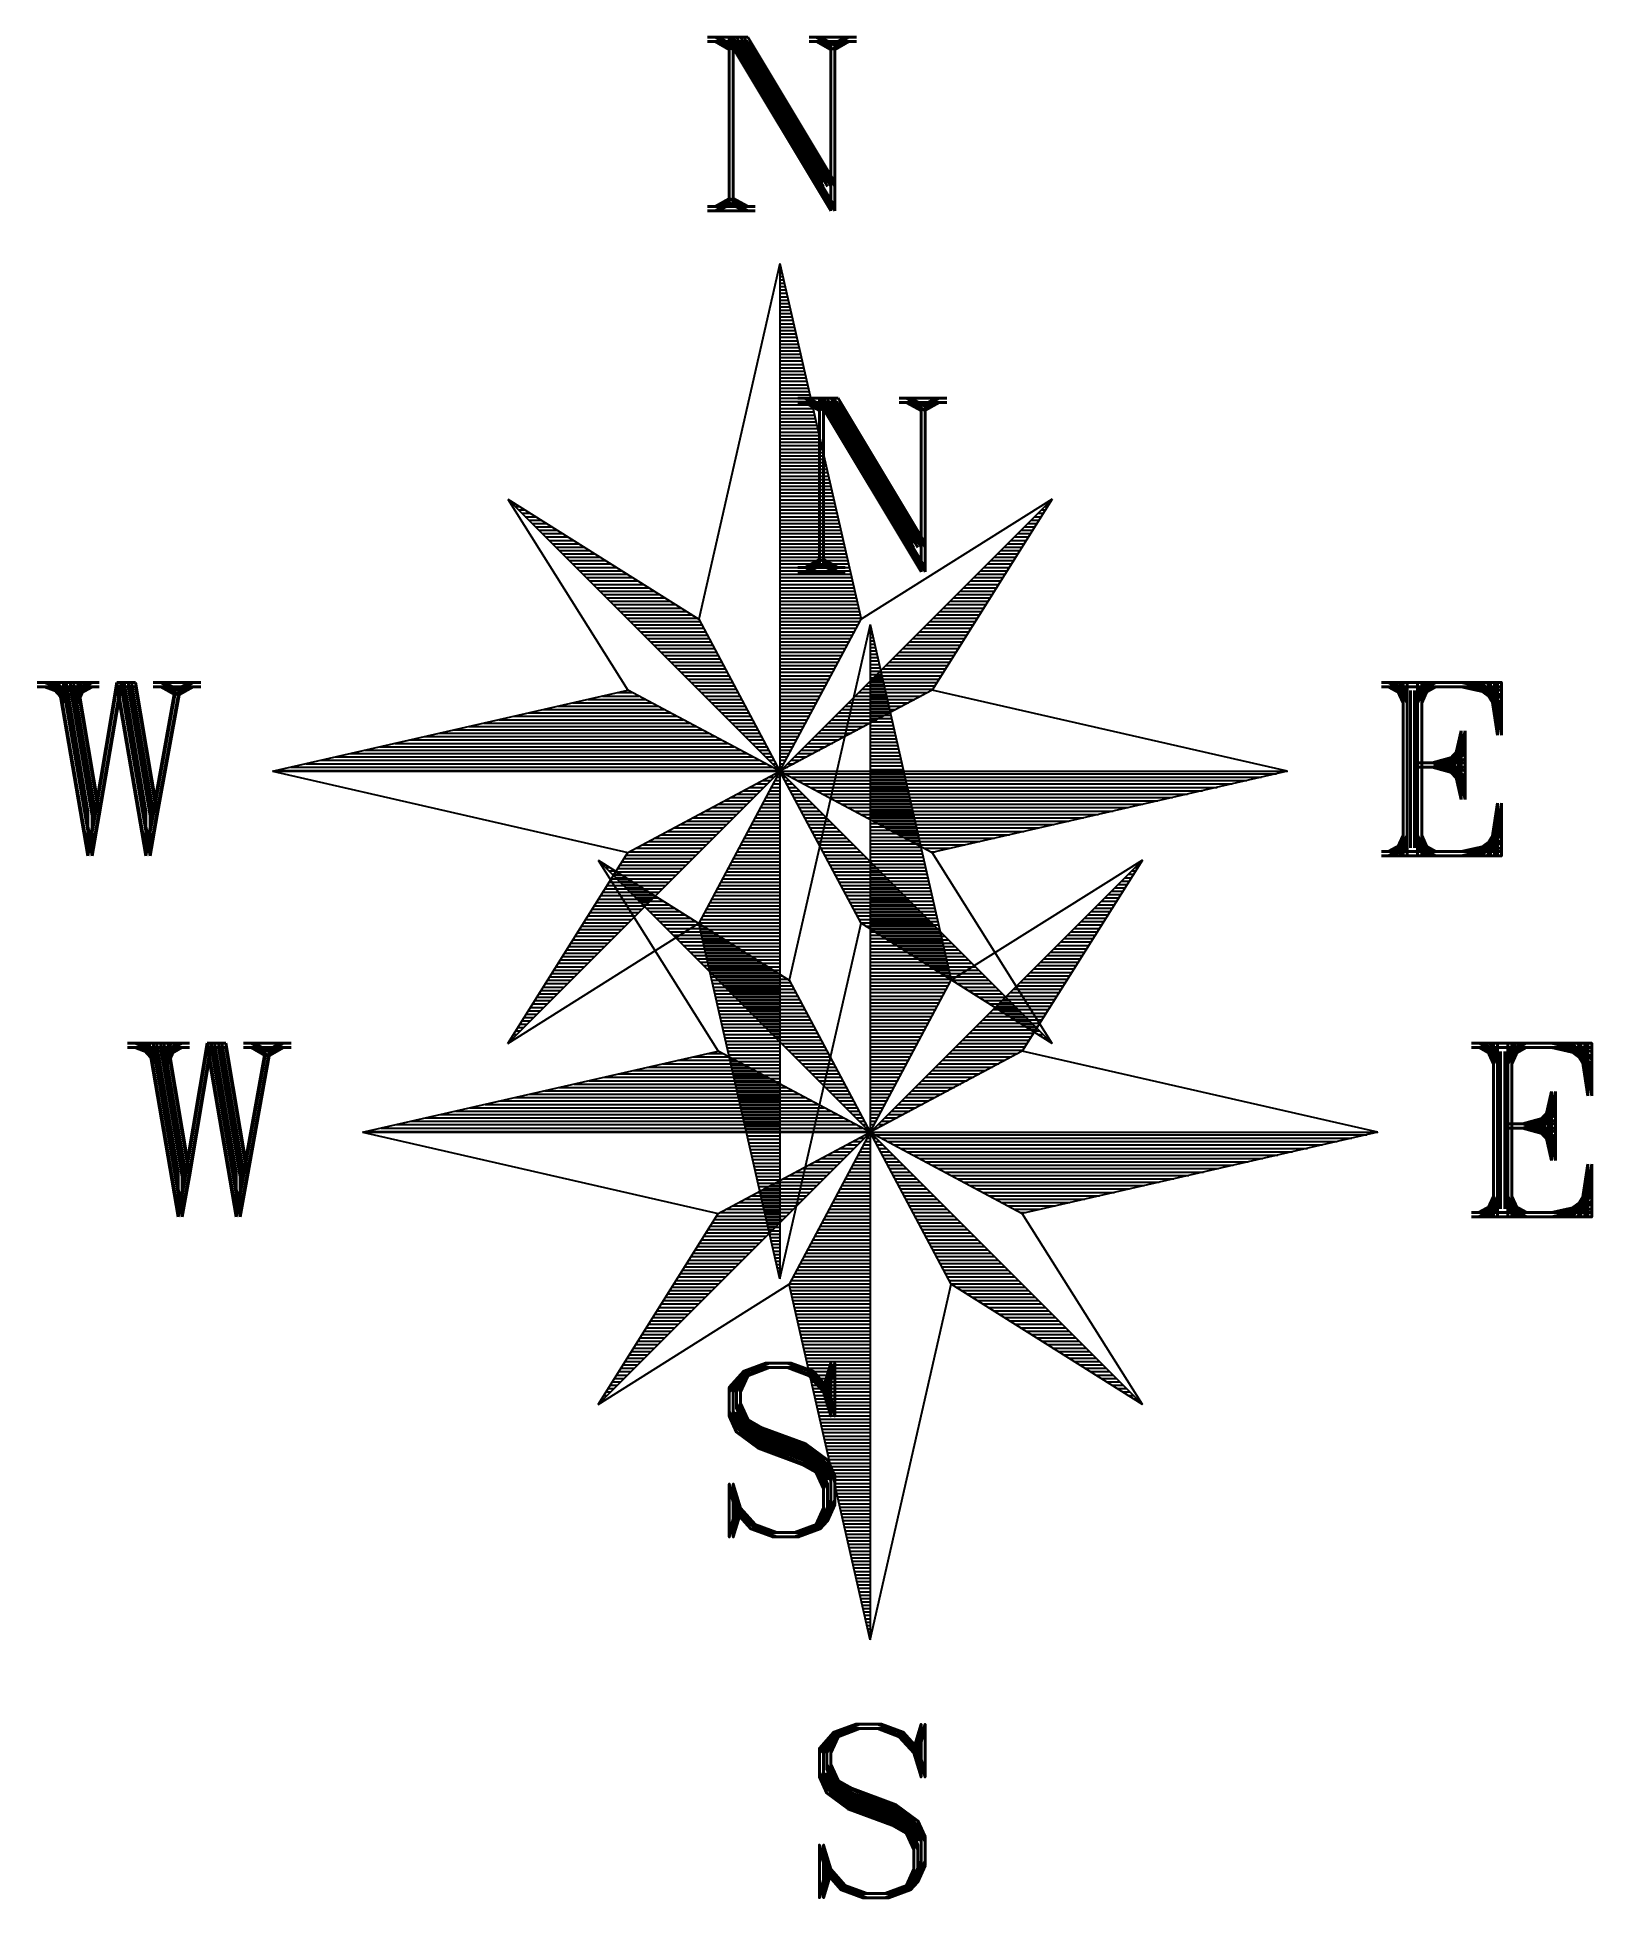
# Model space of a CAD drawing. Header units: metres. Extents: x 532598 to 1065281, y 6580440 to 13161177.
# Drawn here: x 1065264.17 to 1065281.4, y 13161156.07 to 13161176.69 of the extents above.
import ezdxf
from ezdxf.enums import TextEntityAlignment as Align

# ---------------------------------------------------------------- set-up
doc = ezdxf.new("R2010")
doc.units = ezdxf.units.M
doc.layers.get('0').update_dxf_attribs({"true_color": 0xffffff})
doc.layers.add('VORMISTUS', color=7, linetype='Continuous', true_color=0xffffff)
doc.styles.add('textstyle280', font='romant')
doc.styles.add('textstyle281', font='romant')
doc.styles.add('textstyle283', font='romant')
doc.styles.add('textstyle285', font='romant')
doc.styles.add('textstyle287', font='romant')
doc.styles.add('textstyle288', font='romant')
doc.styles.add('textstyle290', font='romant')
doc.styles.add('textstyle292', font='romant')
doc.styles.add('textstyle294', font='romant')
doc.styles.add('textstyle295', font='romant')
doc.styles.add('textstyle297', font='romant')
doc.styles.add('textstyle299', font='romant')
doc.styles.add('textstyle301', font='romant')
doc.styles.add('textstyle302', font='romant')
doc.styles.add('textstyle304', font='romant')
doc.styles.add('textstyle306', font='romant')

# ---------------------------------------------------------------- blocks, each defined once
blk = doc.blocks.new('PNOOL')
for p, q in [((-0.005, 5.616), (-0.904, 1.676)), ((-0.005, 5.616), (0.893, 1.676)), ((-0.005, 5.616), (-0.005, -5.634)), ((-3.021, 3.007), (3.011, -3.026)), ((-3.021, 3.007), (-0.904, 1.676)), ((-3.021, 3.007), (-1.69, 0.889)), ((3.011, 3.007), (-3.021, -3.026)), ((3.011, 3.007), (0.893, 1.676)), ((3.011, 3.007), (1.68, 0.889)), ((-0.904, 1.676), (-0.005, -0.009)), ((-0.005, -0.009), (0.893, 1.676)), ((-5.63, -0.009), (-1.69, 0.889)), ((-0.005, -0.009), (-1.69, 0.889)), ((1.68, 0.889), (-0.005, -0.009)), ((5.62, -0.009), (1.68, 0.889)), ((-5.63, -0.009), (-1.69, -0.908)), ((-5.63, -0.009), (5.62, -0.009)), ((-1.69, -0.908), (-0.005, -0.009)), ((-0.005, -0.009), (-0.904, -1.694)), ((-0.005, -0.009), (1.68, -0.908)), ((0.893, -1.694), (-0.005, -0.009)), ((5.62, -0.009), (1.68, -0.908)), ((-3.021, -3.026), (-1.69, -0.908)), ((3.011, -3.026), (1.68, -0.908)), ((-3.021, -3.026), (-0.904, -1.694)), ((-0.005, -5.634), (-0.904, -1.694)), ((-0.005, -5.634), (0.893, -1.694)), ((3.011, -3.026), (0.893, -1.694))]:
    blk.add_line(p, q)
at = {"color": 0}
for p, q in [((-0.005, 5.588), (0.001, 5.588)), ((-0.005, 5.55), (0.01, 5.55)), ((-0.005, 5.512), (0.018, 5.512)), ((-0.005, 5.475), (0.027, 5.475)), ((-0.005, 5.438), (0.036, 5.438)), ((-0.005, 5.4), (0.044, 5.4)), ((-0.005, 5.363), (0.053, 5.363)), ((-0.005, 5.325), (0.061, 5.325)), ((-0.005, 5.288), (0.07, 5.288)), ((-0.005, 5.25), (0.078, 5.25)), ((-0.005, 5.213), (0.087, 5.213)), ((-0.005, 5.175), (0.095, 5.175)), ((-0.005, 5.137), (0.104, 5.137)), ((-0.005, 5.1), (0.113, 5.1)), ((-0.005, 5.062), (0.121, 5.062)), ((-0.005, 5.025), (0.13, 5.025)), ((-0.005, 4.988), (0.138, 4.988)), ((-0.005, 4.95), (0.147, 4.95)), ((-0.005, 4.913), (0.155, 4.913)), ((-0.005, 4.875), (0.164, 4.875)), ((-0.005, 4.838), (0.172, 4.838)), ((-0.005, 4.8), (0.181, 4.8)), ((-0.005, 4.762), (0.19, 4.762)), ((-0.005, 4.725), (0.198, 4.725)), ((-0.005, 4.688), (0.207, 4.688)), ((-0.005, 4.65), (0.215, 4.65)), ((-0.005, 4.613), (0.224, 4.613)), ((-0.005, 4.575), (0.232, 4.575)), ((-0.005, 4.538), (0.241, 4.538)), ((-0.005, 4.5), (0.249, 4.5)), ((-0.005, 4.463), (0.258, 4.463)), ((-0.005, 4.425), (0.266, 4.425)), ((-0.005, 4.387), (0.275, 4.387)), ((-0.005, 4.35), (0.284, 4.35)), ((-0.005, 4.312), (0.292, 4.312)), ((-0.005, 4.275), (0.301, 4.275)), ((-0.005, 4.238), (0.309, 4.238)), ((-0.005, 4.2), (0.318, 4.2)), ((-0.005, 4.163), (0.326, 4.163)), ((-0.005, 4.125), (0.335, 4.125)), ((-0.005, 4.088), (0.343, 4.088)), ((-0.005, 4.05), (0.352, 4.05)), ((-0.005, 4.012), (0.361, 4.012)), ((-0.005, 3.975), (0.369, 3.975)), ((-0.005, 3.938), (0.378, 3.938)), ((-0.005, 3.9), (0.386, 3.9)), ((-0.005, 3.863), (0.395, 3.863)), ((-0.005, 3.825), (0.403, 3.825)), ((-0.005, 3.788), (0.412, 3.788)), ((-0.005, 3.75), (0.42, 3.75)), ((-0.005, 3.713), (0.429, 3.713)), ((-0.005, 3.675), (0.438, 3.675)), ((-0.005, 3.637), (0.446, 3.637)), ((-0.005, 3.6), (0.455, 3.6)), ((-0.005, 3.562), (0.463, 3.562)), ((-0.005, 3.525), (0.472, 3.525)), ((-0.005, 3.488), (0.48, 3.488)), ((-0.005, 3.45), (0.489, 3.45)), ((-0.005, 3.413), (0.497, 3.413)), ((-0.005, 3.375), (0.506, 3.375)), ((-0.005, 3.338), (0.514, 3.338)), ((-0.005, 3.3), (0.523, 3.3)), ((-0.005, 3.262), (0.532, 3.262)), ((-0.005, 3.225), (0.54, 3.225)), ((-0.005, 3.188), (0.549, 3.188)), ((-0.005, 3.15), (0.557, 3.15)), ((-0.005, 3.113), (0.566, 3.113)), ((-3.014, 3), (-3.011, 3)), ((-2.977, 2.963), (-2.951, 2.963)), ((-2.939, 2.925), (-2.891, 2.925)), ((-2.902, 2.887), (-2.832, 2.887)), ((-0.005, 3.075), (0.574, 3.075)), ((-0.005, 3.038), (0.583, 3.038)), ((-0.005, 3), (0.591, 3)), ((-0.005, 2.963), (0.6, 2.963)), ((-0.005, 2.925), (0.609, 2.925)), ((-0.005, 2.887), (0.617, 2.887)), ((2.892, 2.887), (2.936, 2.887)), ((2.929, 2.925), (2.96, 2.925)), ((2.967, 2.963), (2.983, 2.963)), ((3.004, 3), (3.007, 3)), ((-2.864, 2.85), (-2.772, 2.85)), ((-2.827, 2.812), (-2.712, 2.812)), ((-2.789, 2.775), (-2.653, 2.775)), ((-2.752, 2.738), (-2.593, 2.738)), ((-2.714, 2.7), (-2.533, 2.7)), ((-0.005, 2.85), (0.626, 2.85)), ((-0.005, 2.812), (0.634, 2.812)), ((-0.005, 2.775), (0.643, 2.775)), ((-0.005, 2.738), (0.651, 2.738)), ((-0.005, 2.7), (0.66, 2.7)), ((2.704, 2.7), (2.818, 2.7)), ((2.742, 2.738), (2.842, 2.738)), ((2.779, 2.775), (2.865, 2.775)), ((2.817, 2.812), (2.889, 2.812)), ((2.854, 2.85), (2.913, 2.85)), ((-2.677, 2.663), (-2.474, 2.663)), ((-2.639, 2.625), (-2.414, 2.625)), ((-2.602, 2.588), (-2.354, 2.588)), ((-2.564, 2.55), (-2.295, 2.55)), ((-2.527, 2.512), (-2.235, 2.512)), ((-2.489, 2.475), (-2.175, 2.475)), ((-0.005, 2.663), (0.668, 2.663)), ((-0.005, 2.625), (0.677, 2.625)), ((-0.005, 2.588), (0.686, 2.588)), ((-0.005, 2.55), (0.694, 2.55)), ((-0.005, 2.512), (0.703, 2.512)), ((-0.005, 2.475), (0.711, 2.475)), ((2.479, 2.475), (2.677, 2.475)), ((2.517, 2.512), (2.7, 2.512)), ((2.554, 2.55), (2.724, 2.55)), ((2.592, 2.588), (2.748, 2.588)), ((2.629, 2.625), (2.771, 2.625)), ((2.667, 2.663), (2.795, 2.663)), ((-2.452, 2.438), (-2.116, 2.438)), ((-2.414, 2.4), (-2.056, 2.4)), ((-2.377, 2.363), (-1.996, 2.363)), ((-2.339, 2.325), (-1.937, 2.325)), ((-2.302, 2.288), (-1.877, 2.288)), ((-0.005, 2.438), (0.72, 2.438)), ((-0.005, 2.4), (0.728, 2.4)), ((-0.005, 2.363), (0.737, 2.363)), ((-0.005, 2.325), (0.745, 2.325)), ((-0.005, 2.288), (0.754, 2.288)), ((2.292, 2.288), (2.559, 2.288)), ((2.329, 2.325), (2.583, 2.325)), ((2.367, 2.363), (2.606, 2.363)), ((2.404, 2.4), (2.63, 2.4)), ((2.442, 2.438), (2.653, 2.438)), ((-2.264, 2.25), (-1.817, 2.25)), ((-2.227, 2.213), (-1.758, 2.213)), ((-2.189, 2.175), (-1.698, 2.175)), ((-2.152, 2.137), (-1.638, 2.137)), ((-2.114, 2.1), (-1.579, 2.1)), ((-2.077, 2.062), (-1.519, 2.062)), ((-0.005, 2.25), (0.762, 2.25)), ((-0.005, 2.213), (0.771, 2.213)), ((-0.005, 2.175), (0.78, 2.175)), ((-0.005, 2.137), (0.788, 2.137)), ((-0.005, 2.1), (0.797, 2.1)), ((-0.005, 2.062), (0.805, 2.062)), ((2.067, 2.062), (2.418, 2.062)), ((2.104, 2.1), (2.441, 2.1)), ((2.142, 2.137), (2.465, 2.137)), ((2.179, 2.175), (2.488, 2.175)), ((2.217, 2.213), (2.512, 2.213)), ((2.254, 2.25), (2.535, 2.25)), ((-2.039, 2.025), (-1.459, 2.025)), ((-2.002, 1.988), (-1.4, 1.988)), ((-1.964, 1.95), (-1.34, 1.95)), ((-1.927, 1.913), (-1.28, 1.913)), ((-1.889, 1.875), (-1.221, 1.875)), ((-0.005, 2.025), (0.814, 2.025)), ((-0.005, 1.988), (0.822, 1.988)), ((-0.005, 1.95), (0.831, 1.95)), ((-0.005, 1.913), (0.839, 1.913)), ((-0.005, 1.875), (0.848, 1.875)), ((1.879, 1.875), (2.3, 1.875)), ((1.917, 1.913), (2.323, 1.913)), ((1.954, 1.95), (2.347, 1.95)), ((1.992, 1.988), (2.37, 1.988)), ((2.029, 2.025), (2.394, 2.025)), ((-1.852, 1.838), (-1.161, 1.838)), ((-1.814, 1.8), (-1.102, 1.8)), ((-1.777, 1.762), (-1.042, 1.762)), ((-1.739, 1.725), (-0.982, 1.725)), ((-1.702, 1.688), (-0.923, 1.688)), ((-1.664, 1.65), (-0.89, 1.65)), ((-0.005, 1.838), (0.857, 1.838)), ((-0.005, 1.8), (0.865, 1.8)), ((-0.005, 1.762), (0.874, 1.762)), ((-0.005, 1.725), (0.882, 1.725)), ((-0.005, 1.688), (0.891, 1.688)), ((-0.005, 1.65), (0.88, 1.65)), ((1.654, 1.65), (2.158, 1.65)), ((1.692, 1.688), (2.182, 1.688)), ((1.729, 1.725), (2.205, 1.725)), ((1.767, 1.762), (2.229, 1.762)), ((1.804, 1.8), (2.253, 1.8)), ((1.842, 1.838), (2.276, 1.838)), ((-1.627, 1.613), (-0.87, 1.613)), ((-1.589, 1.575), (-0.85, 1.575)), ((-1.552, 1.538), (-0.83, 1.538)), ((-1.514, 1.5), (-0.81, 1.5)), ((-1.477, 1.463), (-0.79, 1.463)), ((-0.005, 1.613), (0.86, 1.613)), ((-0.005, 1.575), (0.84, 1.575)), ((-0.005, 1.538), (0.82, 1.538)), ((-0.005, 1.5), (0.8, 1.5)), ((-0.005, 1.463), (0.78, 1.463)), ((1.467, 1.463), (2.04, 1.463)), ((1.504, 1.5), (2.064, 1.5)), ((1.542, 1.538), (2.088, 1.538)), ((1.579, 1.575), (2.111, 1.575)), ((1.617, 1.613), (2.135, 1.613)), ((-1.439, 1.425), (-0.77, 1.425)), ((-1.402, 1.387), (-0.75, 1.387)), ((-1.364, 1.35), (-0.73, 1.35)), ((-1.327, 1.312), (-0.71, 1.312)), ((-1.289, 1.275), (-0.69, 1.275)), ((-1.252, 1.238), (-0.67, 1.238)), ((-0.005, 1.425), (0.76, 1.425)), ((-0.005, 1.387), (0.74, 1.387)), ((-0.005, 1.35), (0.72, 1.35)), ((-0.005, 1.312), (0.7, 1.312)), ((-0.005, 1.275), (0.68, 1.275)), ((-0.005, 1.238), (0.66, 1.238)), ((1.242, 1.238), (1.899, 1.238)), ((1.279, 1.275), (1.923, 1.275)), ((1.317, 1.312), (1.946, 1.312)), ((1.354, 1.35), (1.97, 1.35)), ((1.392, 1.387), (1.993, 1.387)), ((1.429, 1.425), (2.017, 1.425)), ((-1.214, 1.2), (-0.65, 1.2)), ((-1.177, 1.163), (-0.63, 1.163)), ((-1.139, 1.125), (-0.61, 1.125)), ((-1.102, 1.088), (-0.59, 1.088)), ((-1.064, 1.05), (-0.57, 1.05)), ((-0.005, 1.2), (0.64, 1.2)), ((-0.005, 1.163), (0.62, 1.163)), ((-0.005, 1.125), (0.6, 1.125)), ((-0.005, 1.088), (0.58, 1.088)), ((-0.005, 1.05), (0.56, 1.05)), ((1.054, 1.05), (1.781, 1.05)), ((1.092, 1.088), (1.805, 1.088)), ((1.129, 1.125), (1.828, 1.125)), ((1.167, 1.163), (1.852, 1.163)), ((1.204, 1.2), (1.875, 1.2)), ((-1.971, 0.825), (-1.57, 0.825)), ((-1.807, 0.863), (-1.64, 0.863)), ((-1.027, 1.012), (-0.55, 1.012)), ((-0.989, 0.975), (-0.53, 0.975)), ((-0.952, 0.938), (-0.51, 0.938)), ((-0.914, 0.9), (-0.49, 0.9)), ((-0.877, 0.863), (-0.47, 0.863)), ((-0.839, 0.825), (-0.45, 0.825)), ((-0.005, 1.012), (0.54, 1.012)), ((-0.005, 0.975), (0.52, 0.975)), ((-0.005, 0.938), (0.5, 0.938)), ((-0.005, 0.9), (0.48, 0.9)), ((-0.005, 0.863), (0.46, 0.863)), ((-0.005, 0.825), (0.44, 0.825)), ((0.829, 0.825), (1.56, 0.825)), ((0.867, 0.863), (1.63, 0.863)), ((0.904, 0.9), (1.687, 0.9)), ((0.942, 0.938), (1.71, 0.938)), ((0.979, 0.975), (1.734, 0.975)), ((1.017, 1.012), (1.758, 1.012)), ((-2.793, 0.637), (-1.218, 0.637)), ((-2.629, 0.675), (-1.289, 0.675)), ((-2.464, 0.713), (-1.359, 0.713)), ((-2.3, 0.75), (-1.429, 0.75)), ((-2.136, 0.788), (-1.5, 0.788)), ((-0.802, 0.788), (-0.43, 0.788)), ((-0.764, 0.75), (-0.41, 0.75)), ((-0.727, 0.713), (-0.39, 0.713)), ((-0.689, 0.675), (-0.37, 0.675)), ((-0.652, 0.637), (-0.35, 0.637)), ((-0.005, 0.788), (0.42, 0.788)), ((-0.005, 0.75), (0.4, 0.75)), ((-0.005, 0.713), (0.38, 0.713)), ((-0.005, 0.675), (0.36, 0.675)), ((-0.005, 0.637), (0.34, 0.637)), ((0.642, 0.637), (1.208, 0.637)), ((0.679, 0.675), (1.278, 0.675)), ((0.717, 0.713), (1.349, 0.713)), ((0.754, 0.75), (1.419, 0.75)), ((0.792, 0.788), (1.489, 0.788)), ((-3.78, 0.413), (-0.796, 0.413)), ((-3.615, 0.45), (-0.867, 0.45)), ((-3.451, 0.488), (-0.937, 0.488)), ((-3.287, 0.525), (-1.007, 0.525)), ((-3.122, 0.562), (-1.078, 0.562)), ((-2.958, 0.6), (-1.148, 0.6)), ((-0.614, 0.6), (-0.33, 0.6)), ((-0.577, 0.562), (-0.31, 0.562)), ((-0.539, 0.525), (-0.29, 0.525)), ((-0.502, 0.488), (-0.27, 0.488)), ((-0.464, 0.45), (-0.25, 0.45)), ((-0.427, 0.413), (-0.23, 0.413)), ((-0.005, 0.6), (0.32, 0.6)), ((-0.005, 0.562), (0.3, 0.562)), ((-0.005, 0.525), (0.28, 0.525)), ((-0.005, 0.488), (0.26, 0.488)), ((-0.005, 0.45), (0.24, 0.45)), ((-0.005, 0.413), (0.22, 0.413)), ((0.417, 0.413), (0.786, 0.413)), ((0.454, 0.45), (0.857, 0.45)), ((0.492, 0.488), (0.927, 0.488)), ((0.529, 0.525), (0.997, 0.525)), ((0.567, 0.562), (1.068, 0.562)), ((0.604, 0.6), (1.138, 0.6)), ((-4.602, 0.225), (-0.445, 0.225)), ((-4.438, 0.262), (-0.515, 0.262)), ((-4.273, 0.3), (-0.585, 0.3)), ((-4.109, 0.338), (-0.656, 0.338)), ((-3.944, 0.375), (-0.726, 0.375)), ((-0.389, 0.375), (-0.21, 0.375)), ((-0.352, 0.338), (-0.19, 0.338)), ((-0.314, 0.3), (-0.17, 0.3)), ((-0.277, 0.262), (-0.15, 0.262)), ((-0.239, 0.225), (-0.13, 0.225)), ((-0.005, 0.375), (0.2, 0.375)), ((-0.005, 0.338), (0.18, 0.338)), ((-0.005, 0.3), (0.16, 0.3)), ((-0.005, 0.262), (0.14, 0.262)), ((-0.005, 0.225), (0.12, 0.225)), ((0.229, 0.225), (0.435, 0.225)), ((0.267, 0.262), (0.505, 0.262)), ((0.304, 0.3), (0.575, 0.3)), ((0.342, 0.338), (0.646, 0.338)), ((0.379, 0.375), (0.716, 0.375)), ((-5.589, 0), (-0.023, 0)), ((-5.424, 0.038), (-0.093, 0.038)), ((-5.26, 0.075), (-0.163, 0.075)), ((-5.095, 0.113), (-0.234, 0.113)), ((-4.931, 0.15), (-0.304, 0.15)), ((-4.767, 0.188), (-0.374, 0.188)), ((-0.202, 0.188), (-0.11, 0.188)), ((-0.164, 0.15), (-0.09, 0.15)), ((-0.127, 0.113), (-0.07, 0.113)), ((-0.089, 0.075), (-0.05, 0.075)), ((-0.052, 0.038), (-0.03, 0.038)), ((-0.014, 0), (-0.01, 0)), ((-0.005, 0.188), (0.1, 0.188)), ((-0.005, 0.15), (0.08, 0.15)), ((-0.005, 0.113), (0.06, 0.113)), ((-0.005, 0.075), (0.04, 0.075)), ((-0.005, 0.038), (0.02, 0.038)), ((-0.005, 0), (0, 0)), ((0.004, 0), (0.013, 0)), ((0.042, 0.038), (0.083, 0.038)), ((0.079, 0.075), (0.153, 0.075)), ((0.117, 0.113), (0.224, 0.113)), ((0.154, 0.15), (0.294, 0.15)), ((0.192, 0.188), (0.364, 0.188)), ((-0.339, -0.188), (-0.183, -0.188)), ((-0.269, -0.15), (-0.146, -0.15)), ((-0.198, -0.112), (-0.108, -0.112)), ((-0.128, -0.075), (-0.071, -0.075)), ((-0.1, -0.188), (-0.005, -0.188)), ((-0.08, -0.15), (-0.005, -0.15)), ((-0.06, -0.112), (-0.005, -0.112)), ((-0.058, -0.037), (-0.033, -0.037)), ((-0.04, -0.075), (-0.005, -0.075)), ((-0.02, -0.037), (-0.005, -0.037)), ((0.01, -0.037), (0.023, -0.037)), ((0.03, -0.075), (0.061, -0.075)), ((0.048, -0.037), (5.497, -0.037)), ((0.05, -0.112), (0.098, -0.112)), ((0.07, -0.15), (0.136, -0.15)), ((0.09, -0.188), (0.173, -0.188)), ((0.118, -0.075), (5.332, -0.075)), ((0.188, -0.112), (5.168, -0.112)), ((0.259, -0.15), (5.004, -0.15)), ((0.329, -0.188), (4.839, -0.188)), ((-0.691, -0.375), (-0.371, -0.375)), ((-0.62, -0.337), (-0.333, -0.337)), ((-0.55, -0.3), (-0.296, -0.3)), ((-0.48, -0.262), (-0.258, -0.262)), ((-0.409, -0.225), (-0.221, -0.225)), ((-0.2, -0.375), (-0.005, -0.375)), ((-0.18, -0.337), (-0.005, -0.337)), ((-0.16, -0.3), (-0.005, -0.3)), ((-0.14, -0.262), (-0.005, -0.262)), ((-0.12, -0.225), (-0.005, -0.225)), ((0.11, -0.225), (0.211, -0.225)), ((0.13, -0.262), (0.248, -0.262)), ((0.15, -0.3), (0.286, -0.3)), ((0.17, -0.337), (0.323, -0.337)), ((0.19, -0.375), (0.361, -0.375)), ((0.399, -0.225), (4.675, -0.225)), ((0.47, -0.262), (4.51, -0.262)), ((0.54, -0.3), (4.346, -0.3)), ((0.61, -0.337), (4.181, -0.337)), ((0.681, -0.375), (4.017, -0.375)), ((-1.113, -0.6), (-0.596, -0.6)), ((-1.042, -0.562), (-0.558, -0.562)), ((-0.972, -0.525), (-0.521, -0.525)), ((-0.902, -0.487), (-0.483, -0.487)), ((-0.831, -0.45), (-0.446, -0.45)), ((-0.761, -0.412), (-0.408, -0.412)), ((-0.32, -0.6), (-0.005, -0.6)), ((-0.3, -0.562), (-0.005, -0.562)), ((-0.28, -0.525), (-0.005, -0.525)), ((-0.26, -0.487), (-0.005, -0.487)), ((-0.24, -0.45), (-0.005, -0.45)), ((-0.22, -0.412), (-0.005, -0.412)), ((0.21, -0.412), (0.398, -0.412)), ((0.23, -0.45), (0.436, -0.45)), ((0.25, -0.487), (0.473, -0.487)), ((0.27, -0.525), (0.511, -0.525)), ((0.29, -0.562), (0.548, -0.562)), ((0.31, -0.6), (0.586, -0.6)), ((0.751, -0.412), (3.853, -0.412)), ((0.821, -0.45), (3.688, -0.45)), ((0.891, -0.487), (3.524, -0.487)), ((0.962, -0.525), (3.359, -0.525)), ((1.032, -0.562), (3.195, -0.562)), ((1.102, -0.6), (3.03, -0.6)), ((-1.464, -0.787), (-0.783, -0.787)), ((-1.394, -0.75), (-0.746, -0.75)), ((-1.323, -0.712), (-0.708, -0.712)), ((-1.253, -0.675), (-0.671, -0.675)), ((-1.183, -0.637), (-0.633, -0.637)), ((-0.42, -0.787), (-0.005, -0.787)), ((-0.4, -0.75), (-0.005, -0.75)), ((-0.38, -0.712), (-0.005, -0.712)), ((-0.36, -0.675), (-0.005, -0.675)), ((-0.34, -0.637), (-0.005, -0.637)), ((0.33, -0.637), (0.623, -0.637)), ((0.35, -0.675), (0.661, -0.675)), ((0.37, -0.712), (0.698, -0.712)), ((0.39, -0.75), (0.736, -0.75)), ((0.41, -0.787), (0.773, -0.787)), ((1.173, -0.637), (2.866, -0.637)), ((1.243, -0.675), (2.701, -0.675)), ((1.313, -0.712), (2.537, -0.712)), ((1.384, -0.75), (2.373, -0.75)), ((1.454, -0.787), (2.208, -0.787)), ((-1.756, -1.012), (-1.008, -1.012)), ((-1.732, -0.975), (-0.971, -0.975)), ((-1.709, -0.938), (-0.933, -0.938)), ((-1.675, -0.9), (-0.896, -0.9)), ((-1.605, -0.862), (-0.858, -0.862)), ((-1.534, -0.825), (-0.821, -0.825)), ((-0.54, -1.012), (-0.005, -1.012)), ((-0.52, -0.975), (-0.005, -0.975)), ((-0.5, -0.938), (-0.005, -0.938)), ((-0.48, -0.9), (-0.005, -0.9)), ((-0.46, -0.862), (-0.005, -0.862)), ((-0.44, -0.825), (-0.005, -0.825)), ((0.43, -0.825), (0.811, -0.825)), ((0.45, -0.862), (0.848, -0.862)), ((0.47, -0.9), (0.886, -0.9)), ((0.49, -0.938), (0.923, -0.938)), ((0.51, -0.975), (0.961, -0.975)), ((0.53, -1.012), (0.998, -1.012)), ((1.524, -0.825), (2.044, -0.825)), ((1.595, -0.862), (1.879, -0.862)), ((1.665, -0.9), (1.715, -0.9)), ((-1.874, -1.2), (-1.196, -1.2)), ((-1.85, -1.162), (-1.158, -1.162)), ((-1.826, -1.125), (-1.121, -1.125)), ((-1.803, -1.087), (-1.083, -1.087)), ((-1.779, -1.05), (-1.046, -1.05)), ((-0.64, -1.2), (-0.005, -1.2)), ((-0.62, -1.162), (-0.005, -1.162)), ((-0.6, -1.125), (-0.005, -1.125)), ((-0.58, -1.087), (-0.005, -1.087)), ((-0.56, -1.05), (-0.005, -1.05)), ((0.55, -1.05), (1.036, -1.05)), ((0.57, -1.087), (1.073, -1.087)), ((0.59, -1.125), (1.111, -1.125)), ((0.61, -1.162), (1.148, -1.162)), ((0.63, -1.2), (1.186, -1.2)), ((-2.015, -1.425), (-1.421, -1.425)), ((-1.991, -1.387), (-1.383, -1.387)), ((-1.968, -1.35), (-1.346, -1.35)), ((-1.944, -1.312), (-1.308, -1.312)), ((-1.921, -1.275), (-1.271, -1.275)), ((-1.897, -1.237), (-1.233, -1.237)), ((-0.76, -1.425), (-0.005, -1.425)), ((-0.74, -1.387), (-0.005, -1.387)), ((-0.72, -1.35), (-0.005, -1.35)), ((-0.7, -1.312), (-0.005, -1.312)), ((-0.68, -1.275), (-0.005, -1.275)), ((-0.66, -1.237), (-0.005, -1.237)), ((0.65, -1.237), (1.223, -1.237)), ((0.67, -1.275), (1.261, -1.275)), ((0.69, -1.312), (1.298, -1.312)), ((0.71, -1.35), (1.336, -1.35)), ((0.73, -1.387), (1.373, -1.387)), ((0.75, -1.425), (1.411, -1.425)), ((-2.133, -1.612), (-1.608, -1.612)), ((-2.109, -1.575), (-1.571, -1.575)), ((-2.086, -1.537), (-1.533, -1.537)), ((-2.062, -1.5), (-1.496, -1.5)), ((-2.039, -1.462), (-1.458, -1.462)), ((-0.86, -1.612), (-0.005, -1.612)), ((-0.84, -1.575), (-0.005, -1.575)), ((-0.82, -1.537), (-0.005, -1.537)), ((-0.8, -1.5), (-0.005, -1.5)), ((-0.78, -1.462), (-0.005, -1.462)), ((0.77, -1.462), (1.448, -1.462)), ((0.79, -1.5), (1.486, -1.5)), ((0.81, -1.537), (1.523, -1.537)), ((0.83, -1.575), (1.561, -1.575)), ((0.85, -1.612), (1.598, -1.612)), ((-2.274, -1.837), (-1.833, -1.837)), ((-2.251, -1.8), (-1.796, -1.8)), ((-2.227, -1.762), (-1.758, -1.762)), ((-2.204, -1.725), (-1.721, -1.725)), ((-2.18, -1.688), (-1.683, -1.688)), ((-2.156, -1.65), (-1.646, -1.65)), ((-0.9, -1.688), (-0.005, -1.688)), ((-0.897, -1.725), (-0.005, -1.725)), ((-0.888, -1.762), (-0.005, -1.762)), ((-0.88, -1.65), (-0.005, -1.65)), ((-0.879, -1.8), (-0.005, -1.8)), ((-0.871, -1.837), (-0.005, -1.837)), ((0.87, -1.65), (1.636, -1.65)), ((0.89, -1.688), (1.673, -1.688)), ((0.942, -1.725), (1.711, -1.725)), ((1.002, -1.762), (1.748, -1.762)), ((1.061, -1.8), (1.786, -1.8)), ((1.121, -1.837), (1.823, -1.837)), ((-2.392, -2.025), (-2.021, -2.025)), ((-2.369, -1.987), (-1.983, -1.987)), ((-2.345, -1.95), (-1.946, -1.95)), ((-2.321, -1.912), (-1.908, -1.912)), ((-2.298, -1.875), (-1.871, -1.875)), ((-0.862, -1.875), (-0.005, -1.875)), ((-0.854, -1.912), (-0.005, -1.912)), ((-0.845, -1.95), (-0.005, -1.95)), ((-0.837, -1.987), (-0.005, -1.987)), ((-0.828, -2.025), (-0.005, -2.025)), ((1.181, -1.875), (1.861, -1.875)), ((1.24, -1.912), (1.898, -1.912)), ((1.3, -1.95), (1.936, -1.95)), ((1.36, -1.987), (1.973, -1.987)), ((1.419, -2.025), (2.011, -2.025)), ((-2.534, -2.25), (-2.246, -2.25)), ((-2.51, -2.212), (-2.208, -2.212)), ((-2.486, -2.175), (-2.171, -2.175)), ((-2.463, -2.137), (-2.133, -2.137)), ((-2.439, -2.1), (-2.096, -2.1)), ((-2.416, -2.062), (-2.058, -2.062)), ((-0.82, -2.062), (-0.005, -2.062)), ((-0.811, -2.1), (-0.005, -2.1)), ((-0.803, -2.137), (-0.005, -2.137)), ((-0.794, -2.175), (-0.005, -2.175)), ((-0.785, -2.212), (-0.005, -2.212)), ((-0.777, -2.25), (-0.005, -2.25)), ((1.479, -2.062), (2.048, -2.062)), ((1.539, -2.1), (2.086, -2.1)), ((1.598, -2.137), (2.123, -2.137)), ((1.658, -2.175), (2.161, -2.175)), ((1.718, -2.212), (2.198, -2.212)), ((1.777, -2.25), (2.236, -2.25)), ((-2.651, -2.438), (-2.433, -2.438)), ((-2.628, -2.4), (-2.396, -2.4)), ((-2.604, -2.362), (-2.358, -2.362)), ((-2.581, -2.325), (-2.321, -2.325)), ((-2.557, -2.287), (-2.283, -2.287)), ((-0.768, -2.287), (-0.005, -2.287)), ((-0.76, -2.325), (-0.005, -2.325)), ((-0.751, -2.362), (-0.005, -2.362)), ((-0.743, -2.4), (-0.005, -2.4)), ((-0.734, -2.438), (-0.005, -2.438)), ((1.837, -2.287), (2.273, -2.287)), ((1.897, -2.325), (2.311, -2.325)), ((1.956, -2.362), (2.348, -2.362)), ((2.016, -2.4), (2.386, -2.4)), ((2.076, -2.438), (2.423, -2.438)), ((-2.793, -2.662), (-2.658, -2.662)), ((-2.769, -2.625), (-2.621, -2.625)), ((-2.746, -2.587), (-2.583, -2.587)), ((-2.722, -2.55), (-2.546, -2.55)), ((-2.699, -2.512), (-2.508, -2.512)), ((-2.675, -2.475), (-2.471, -2.475)), ((-0.726, -2.475), (-0.005, -2.475)), ((-0.717, -2.512), (-0.005, -2.512)), ((-0.708, -2.55), (-0.005, -2.55)), ((-0.7, -2.587), (-0.005, -2.587)), ((-0.691, -2.625), (-0.005, -2.625)), ((-0.683, -2.662), (-0.005, -2.662)), ((2.135, -2.475), (2.461, -2.475)), ((2.195, -2.512), (2.498, -2.512)), ((2.255, -2.55), (2.536, -2.55)), ((2.314, -2.587), (2.573, -2.587)), ((2.374, -2.625), (2.611, -2.625)), ((2.434, -2.662), (2.648, -2.662)), ((-2.911, -2.85), (-2.846, -2.85)), ((-2.887, -2.812), (-2.808, -2.812)), ((-2.864, -2.775), (-2.771, -2.775)), ((-2.84, -2.737), (-2.733, -2.737)), ((-2.816, -2.7), (-2.696, -2.7)), ((-0.674, -2.7), (-0.005, -2.7)), ((-0.666, -2.737), (-0.005, -2.737)), ((-0.657, -2.775), (-0.005, -2.775)), ((-0.649, -2.812), (-0.005, -2.812)), ((-0.64, -2.85), (-0.005, -2.85)), ((2.493, -2.7), (2.686, -2.7)), ((2.553, -2.737), (2.723, -2.737)), ((2.613, -2.775), (2.761, -2.775)), ((2.672, -2.812), (2.798, -2.812)), ((2.732, -2.85), (2.836, -2.85)), ((-3.005, -3), (-2.996, -3)), ((-2.982, -2.962), (-2.958, -2.962)), ((-2.958, -2.925), (-2.921, -2.925)), ((-2.934, -2.887), (-2.883, -2.887)), ((-0.631, -2.887), (-0.005, -2.887)), ((-0.623, -2.925), (-0.005, -2.925)), ((-0.614, -2.962), (-0.005, -2.962)), ((-0.606, -3), (-0.005, -3)), ((-0.597, -3.037), (-0.005, -3.037)), ((-0.589, -3.075), (-0.005, -3.075)), ((2.791, -2.887), (2.873, -2.887)), ((2.851, -2.925), (2.911, -2.925)), ((2.911, -2.962), (2.948, -2.962)), ((2.97, -3), (2.986, -3)), ((-0.58, -3.112), (-0.005, -3.112)), ((-0.572, -3.15), (-0.005, -3.15)), ((-0.563, -3.188), (-0.005, -3.188)), ((-0.555, -3.225), (-0.005, -3.225)), ((-0.546, -3.262), (-0.005, -3.262)), ((-0.537, -3.3), (-0.005, -3.3)), ((-0.529, -3.337), (-0.005, -3.337)), ((-0.52, -3.375), (-0.005, -3.375)), ((-0.512, -3.412), (-0.005, -3.412)), ((-0.503, -3.45), (-0.005, -3.45)), ((-0.495, -3.487), (-0.005, -3.487)), ((-0.486, -3.525), (-0.005, -3.525)), ((-0.478, -3.562), (-0.005, -3.562)), ((-0.469, -3.6), (-0.005, -3.6)), ((-0.46, -3.637), (-0.005, -3.637)), ((-0.452, -3.675), (-0.005, -3.675)), ((-0.443, -3.712), (-0.005, -3.712)), ((-0.435, -3.75), (-0.005, -3.75)), ((-0.426, -3.787), (-0.005, -3.787)), ((-0.418, -3.825), (-0.005, -3.825)), ((-0.409, -3.862), (-0.005, -3.862)), ((-0.401, -3.9), (-0.005, -3.9)), ((-0.392, -3.938), (-0.005, -3.938)), ((-0.383, -3.975), (-0.005, -3.975)), ((-0.375, -4.012), (-0.005, -4.012)), ((-0.366, -4.05), (-0.005, -4.05)), ((-0.358, -4.087), (-0.005, -4.087)), ((-0.349, -4.125), (-0.005, -4.125)), ((-0.341, -4.162), (-0.005, -4.162)), ((-0.332, -4.2), (-0.005, -4.2)), ((-0.324, -4.237), (-0.005, -4.237)), ((-0.315, -4.275), (-0.005, -4.275)), ((-0.306, -4.312), (-0.005, -4.312)), ((-0.298, -4.35), (-0.005, -4.35)), ((-0.289, -4.387), (-0.005, -4.387)), ((-0.281, -4.425), (-0.005, -4.425)), ((-0.272, -4.462), (-0.005, -4.462)), ((-0.264, -4.5), (-0.005, -4.5)), ((-0.255, -4.537), (-0.005, -4.537)), ((-0.247, -4.575), (-0.005, -4.575)), ((-0.238, -4.612), (-0.005, -4.612)), ((-0.23, -4.65), (-0.005, -4.65)), ((-0.221, -4.688), (-0.005, -4.688)), ((-0.212, -4.725), (-0.005, -4.725)), ((-0.204, -4.762), (-0.005, -4.762)), ((-0.195, -4.8), (-0.005, -4.8)), ((-0.187, -4.837), (-0.005, -4.837)), ((-0.178, -4.875), (-0.005, -4.875)), ((-0.17, -4.912), (-0.005, -4.912)), ((-0.161, -4.95), (-0.005, -4.95)), ((-0.153, -4.987), (-0.005, -4.987)), ((-0.144, -5.025), (-0.005, -5.025)), ((-0.135, -5.062), (-0.005, -5.062)), ((-0.127, -5.1), (-0.005, -5.1)), ((-0.118, -5.137), (-0.005, -5.137)), ((-0.11, -5.175), (-0.005, -5.175)), ((-0.101, -5.212), (-0.005, -5.212)), ((-0.093, -5.25), (-0.005, -5.25)), ((-0.084, -5.287), (-0.005, -5.287)), ((-0.076, -5.325), (-0.005, -5.325)), ((-0.067, -5.362), (-0.005, -5.362)), ((-0.058, -5.4), (-0.005, -5.4)), ((-0.05, -5.438), (-0.005, -5.438)), ((-0.041, -5.475), (-0.005, -5.475)), ((-0.033, -5.512), (-0.005, -5.512)), ((-0.024, -5.55), (-0.005, -5.55)), ((-0.016, -5.587), (-0.005, -5.587)), ((-0.007, -5.625), (-0.005, -5.625))]:
    blk.add_line(p, q, dxfattribs=at)
for s, style, p in [('N', 'textstyle295', (-0.005, 7.188)), ('N', 'textstyle280', (-0.005, 7.139)), ('N', 'textstyle302', (0.04, 7.188)), ('N', 'textstyle288', (0.04, 7.139)), ('W', 'textstyle294', (-7.352, 0.039)), ('W', 'textstyle283', (-7.352, -0.009)), ('W', 'textstyle301', (-7.307, 0.039)), ('W', 'textstyle287', (-7.307, -0.009)), ('E', 'textstyle297', (7.342, 0.039)), ('E', 'textstyle285', (7.342, -0.009)), ('E', 'textstyle304', (7.387, 0.039)), ('E', 'textstyle290', (7.387, -0.009)), ('S', 'textstyle299', (-0.005, -7.506)), ('S', 'textstyle306', (0.04, -7.506)), ('S', 'textstyle281', (-0.005, -7.555)), ('S', 'textstyle292', (0.04, -7.555))]:
    blk.add_text(s, height=1.875, dxfattribs=dict(style=style)).set_placement(p, align=Align.MIDDLE_CENTER)

msp = doc.modelspace()

# ---------------------------------------------------------------- block references
at = {"layer": 'VORMISTUS'}
for p in [(1065272.407, 13161168.563), (1065273.407, 13161164.563)]:
    msp.add_blockref('PNOOL', p, dxfattribs=at)

doc.saveas('drawing.dxf')
